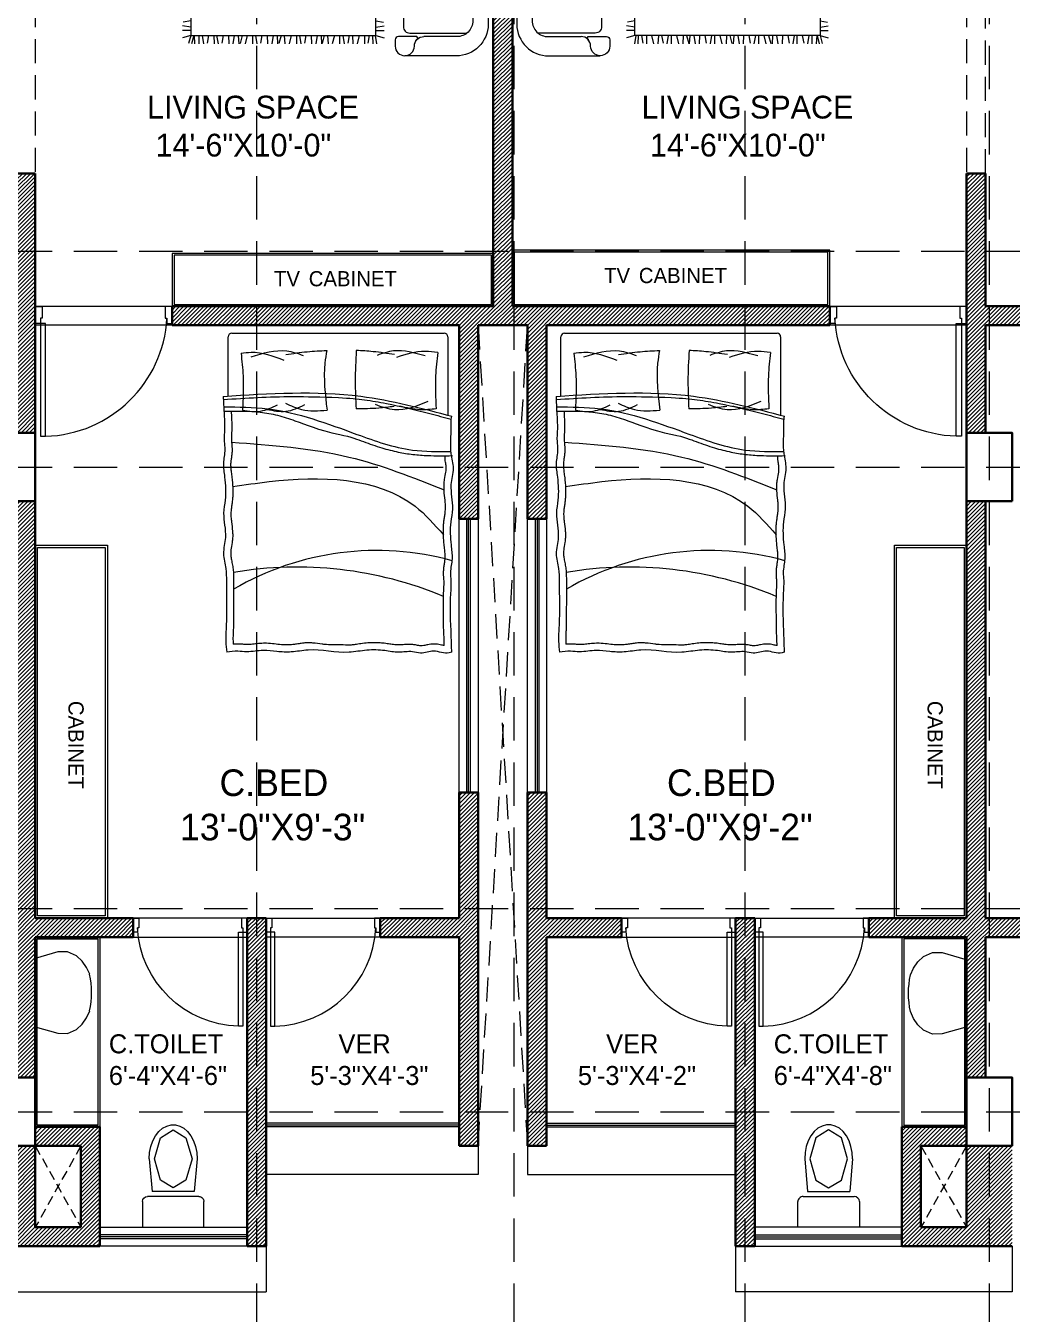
# Model space of a CAD drawing. Header units: inches. Extents: x 23587 to 403134, y -221056 to -75910.
# Drawn here: x 390392 to 390651.5, y -212068.6 to -211729.5 of the extents above; entities that cross this region are included whole.
import ezdxf

# ---------------------------------------------------------------- set-up
doc = ezdxf.new("R2010")
doc.units = ezdxf.units.IN
doc.header["$LTSCALE"] = 25.4
doc.header["$MEASUREMENT"] = 0
doc.linetypes.add('DASHED', pattern=[0.75, 0.5, -0.25])
for name, color, linetype, lineweight in [('COLOUM', 1, 'Continuous', 40), ('FIXTURE', 8, 'Continuous', 13), ('Fresh air fan', 250, 'Continuous', 0), ('FUR', 24, 'Continuous', 13), ('sill', 252, 'Continuous', 13), ('wall', 7, 'Continuous', 30)]:
    doc.layers.add(name, color=color, linetype=linetype, lineweight=lineweight)
doc.layers.add('DOOR', color=42, linetype='Continuous')
doc.styles.add('2', font='ARIALN.TTF')
pattern_1 = [(45, (384967.2853, -207360.6892), (-0.530330086, 0.530330086), [])]
pattern_2 = [(45, (384971.2853, -207344.2327), (-0.530330086, 0.530330086), [])]

# ---------------------------------------------------------------- blocks, each defined once
blk = doc.blocks.new('VNBVN')
at = {"layer": 'DOOR', "color": 8, "lineweight": 5}
for points in [[(24894.12, -74768.93), (24892.62, -74768.93), (24892.62, -74801.93), (24894.12, -74801.93)], [(24855.62, -74801.93), (24855.62, -74806.93), (24857.62, -74806.93), (24857.62, -74803.43), (24857.12, -74803.43), (24857.12, -74801.93)], [(24895.62, -74801.93), (24895.62, -74806.93), (24893.62, -74806.93), (24893.62, -74803.43), (24894.12, -74803.43), (24894.12, -74801.93)]]:
    blk.add_lwpolyline(points, close=True, dxfattribs=at)
blk.add_arc((24893.65, -74805.51), 36.59, 91.6166, 176.7465, dxfattribs=at)
blk = doc.blocks.new('COM')
at = {"layer": 'FIXTURE', "linetype": 'Continuous'}
for p, q in [((-9.65, 29.96), (8.35, 29.96)), ((-9.65, 22.46), (-9.65, 29.96)), ((8.35, 29.96), (8.35, 22.46)), ((6.85, 20.96), (-8.15, 20.96)), ((-7.65, 9.96), (-6.81, 19.46)), ((5.52, 19.46), (-6.81, 19.46)), ((6.35, 9.96), (5.52, 19.46)), ((-4.37, 16.17), (-6.15, 9.96)), ((-0.65, 18.46), (-4.37, 16.17)), ((3.08, 16.17), (-0.65, 18.46)), ((4.85, 9.96), (3.08, 16.17)), ((-7.65, 9.96), (-7.53, 8.12)), ((-7.53, 8.12), (-7.17, 6.34)), ((-6.15, 9.96), (-4.37, 3.75)), ((3.08, 3.75), (4.85, 9.96)), ((5.88, 6.34), (6.23, 8.12)), ((6.23, 8.12), (6.35, 9.96)), ((-7.17, 6.34), (-6.6, 4.69)), ((-6.6, 4.69), (-5.82, 3.22)), ((4.53, 3.22), (5.31, 4.69)), ((5.31, 4.69), (5.88, 6.34)), ((-5.82, 3.22), (-4.86, 1.98)), ((-4.86, 1.98), (-3.77, 1.01)), ((-4.37, 3.75), (-0.65, 1.46)), ((-3.77, 1.01), (-2.56, 0.34)), ((-2.56, 0.34), (-1.29, 0)), ((-1.29, 0), (0, 0)), ((-0.65, 1.46), (3.08, 3.75)), ((0, 0), (1.27, 0.34)), ((1.27, 0.34), (2.47, 1.01)), ((2.47, 1.01), (3.57, 1.98)), ((3.57, 1.98), (4.53, 3.22))]:
    blk.add_line(p, q, dxfattribs=at)
for centre, start, end in [((-8.15, 22.46), 180, 270), ((6.85, 22.46), 270, 0)]:
    blk.add_arc(centre, 1.5, start, end, dxfattribs=at)
blk = doc.blocks.new('BVBVC')
at = {"layer": 'FIXTURE'}
for p, q in [((33100.48, 896.08), (33098.14, 895.01)), ((33103.06, 896.03), (33100.48, 896.08)), ((33108.95, 894.33), (33103.06, 896.03)), ((33095.47, 891.94), (33094.65, 890.17)), ((33096.64, 893.61), (33095.47, 891.94)), ((33098.14, 895.01), (33096.64, 893.61)), ((33108.95, 876.33), (33108.95, 894.33)), ((33094.65, 880.48), (33095.47, 878.72)), ((33095.47, 878.72), (33096.64, 877.04)), ((33096.64, 877.04), (33098.14, 875.64)), ((33098.14, 875.64), (33100.48, 874.58)), ((33103.06, 874.63), (33108.95, 876.33)), ((33100.48, 874.58), (33103.06, 874.63))]:
    blk.add_line(p, q, dxfattribs=at)
blk.add_arc((33119.15, 885.33), 24.97, 168.8173, 191.1827, dxfattribs=at)
blk = doc.blocks.new('DSFSDF')
at = {"layer": 'FUR', "color": 251, "linetype": 'Continuous', "true_color": 0x636466}
for p, q in [((473350.58, -58069.91), (473334.47, -58069.91)), ((473353.57, -58074.91), (473353.57, -58072.91)), ((473344.57, -58075.91), (473334.29, -58075.91)), ((473346.84, -58075.91), (473352.57, -58075.91))]:
    blk.add_line(p, q, dxfattribs=at)
at = {"layer": 'FUR', "color": 251, "true_color": 0x636466}
for p, q in [((473346.84, -58075.91), (473346.38, -58075.31)), ((473352.02, -58075.91), (473350.36, -58075.91)), ((473349.01, -58145.82), (473331.13, -58145.81)), ((473334.5, -58152.94), (473350.57, -58152.89))]:
    blk.add_line(p, q, dxfattribs=at)
for points in [[(473353.57, -58072.91, 1), (473347.57, -58072.91, -0.235426), (473346.38, -58075.31), (473346.84, -58075.91), (473352.57, -58075.91, 0.414214), (473353.57, -58074.91)], [(473353.57, -58149.89, -1), (473347.57, -58149.89, 0.235426), (473346.38, -58147.5), (473346.83, -58146.89), (473352.57, -58146.89, -0.414214), (473353.57, -58147.89)]]:
    blk.add_lwpolyline(points, format="xyb", close=True, dxfattribs=at)
for points in [[(473349.02, -58076.91), (473331.29, -58076.91)], [(473329.29, -58099.56), (473349.02, -58099.56)], [(473349.02, -58099.81), (473329.29, -58099.81)], [(473329.29, -58122.46), (473349.02, -58122.46)], [(473329.29, -58122.87), (473349.01, -58122.87)]]:
    blk.add_lwpolyline(points, dxfattribs=at)
for points in [[(473349.02, -58099.56, 0.414214), (473351.02, -58097.56), (473351.02, -58078.91, 0.414214), (473349.02, -58076.91)], [(473329.29, -58080.91), (473329.29, -58141.94, 0.416121), (473334.32, -58146.94), (473344.57, -58146.89)], [(473349.02, -58122.46, 0.414214), (473351.02, -58120.46), (473351.02, -58101.81, 0.414214), (473349.02, -58099.81)], [(473349.01, -58122.87, -0.414214), (473351.01, -58124.87), (473351.01, -58143.82, -0.414214), (473349.01, -58145.82)]]:
    blk.add_lwpolyline(points, format="xyb", dxfattribs=at)
at = {"layer": 'FUR', "color": 251, "linetype": 'Continuous', "true_color": 0x636466}
for centre, radius, start, end in [((473334.47, -58079.91), 10, 89.9972, 179.5058), ((473350.57, -58072.91), 3, 359.9972, 179.9972), ((473344.57, -58072.91), 3, 269.9972, 359.9972), ((473352.57, -58074.91), 1, 269.9972, 359.9972), ((488569.05, -58112.22), 15244.61, 179.878255, 180.115784), ((473344.57, -58149.89), 3, 359.9972, 89.9972)]:
    blk.add_arc(centre, radius, start, end, dxfattribs=at)
at = {"layer": 'FUR', "color": 251, "true_color": 0x636466}
for centre, radius, start, end in [((473334.29, -58080.91), 5, 89.9972, 179.9972), ((473334.47, -58142.94), 10, 180.4873, 270.2072)]:
    blk.add_arc(centre, radius, start, end, dxfattribs=at)
blk = doc.blocks.new('carpet')
at = {"color": 251, "lineweight": 5, "ltscale": 0.2, "true_color": 0x636466}
for p, q in [((34806.18, -5270.21), (34805.25, -5266.81)), ((34808.33, -5270.21), (34809.19, -5266.81)), ((34811.86, -5270.21), (34811.67, -5266.72)), ((34813.49, -5270.21), (34814.06, -5266.81)), ((34815.87, -5270.21), (34815.78, -5266.72)), ((34818.07, -5270.21), (34818.64, -5267.1)), ((34820.75, -5270.21), (34820.17, -5266.81)), ((34822.51, -5270.21), (34822.51, -5266.81)), ((34824.65, -5270.21), (34825.51, -5266.81)), ((34828.19, -5270.21), (34828, -5266.72)), ((34829.81, -5270.21), (34830.38, -5266.81)), ((34832.2, -5270.21), (34832.1, -5266.72)), ((34834.4, -5270.21), (34834.97, -5267.1)), ((34837.07, -5270.21), (34836.5, -5266.81)), ((34838.23, -5270.21), (34838.23, -5266.81)), ((34840.38, -5270.21), (34841.23, -5266.81)), ((34843.91, -5270.21), (34843.72, -5266.72)), ((34845.53, -5270.21), (34846.11, -5266.81)), ((34847.92, -5270.21), (34847.83, -5266.72)), ((34850.12, -5270.21), (34850.69, -5267.1)), ((34852.79, -5270.21), (34852.22, -5266.81)), ((34853.84, -5270.21), (34853.84, -5266.81)), ((34855.98, -5270.21), (34856.84, -5266.81)), ((34859.52, -5270.21), (34859.33, -5266.72)), ((34861.14, -5270.21), (34861.71, -5266.81)), ((34863.53, -5270.21), (34863.43, -5266.72)), ((34865.73, -5270.21), (34866.3, -5267.1)), ((34868.4, -5270.21), (34867.83, -5266.81)), ((34869.67, -5270.21), (34869.67, -5266.81)), ((34871.82, -5270.21), (34872.68, -5266.81)), ((34874.61, -5270.21), (34874.42, -5266.72)), ((34876.23, -5270.21), (34876.8, -5266.81)), ((34878.62, -5270.21), (34878.52, -5266.72)), ((34880.82, -5270.21), (34881.39, -5267.1)), ((34883.49, -5270.21), (34882.92, -5266.81)), ((34884.76, -5270.21), (34884.76, -5266.81)), ((34886.91, -5270.21), (34887.77, -5266.81)), ((34889.7, -5270.21), (34889.51, -5266.72)), ((34891.32, -5270.21), (34891.89, -5266.81)), ((34893.71, -5270.21), (34893.61, -5266.72)), ((34895.91, -5270.21), (34896.48, -5267.1)), ((34898.58, -5270.21), (34898.01, -5266.81)), ((34899.85, -5270.21), (34899.85, -5266.81)), ((34901.96, -5270.21), (34902.86, -5266.85)), ((34902, -5270.21), (34902.86, -5266.81)), ((34806.18, -5271.56), (34802.69, -5271.75)), ((34806.18, -5270.21), (34802.82, -5269.3)), ((34901.96, -5270.21), (34905.31, -5269.3)), ((34901.96, -5271.4), (34905.35, -5270.54)), ((34901.96, -5271.56), (34905.44, -5271.75)), ((34806.18, -5273.45), (34802.79, -5274.03)), ((34806.18, -5276.13), (34802.79, -5276.13)), ((34806.18, -5277.4), (34802.79, -5277.98)), ((34901.96, -5273.54), (34905.35, -5273.54)), ((34901.96, -5274.81), (34905.35, -5275.39)), ((34901.96, -5277.49), (34905.06, -5276.92)), ((34806.18, -5282.13), (34802.79, -5282.13)), ((34806.18, -5280.08), (34803.07, -5279.5)), ((34901.96, -5279.69), (34905.44, -5279.78)), ((34901.96, -5280.81), (34905.35, -5281.39)), ((34901.96, -5283.49), (34905.06, -5282.92)), ((34806.18, -5288.27), (34802.69, -5288.37)), ((34806.18, -5283.4), (34802.79, -5283.98)), ((34806.18, -5286.08), (34803.07, -5285.5)), ((34901.96, -5285.69), (34905.44, -5285.78)), ((34901.96, -5288.07), (34905.35, -5287.5)), ((34806.18, -5290.66), (34802.79, -5290.09)), ((34806.18, -5293.34), (34802.79, -5292.48)), ((34901.96, -5289.7), (34905.44, -5289.89)), ((34901.96, -5291.35), (34905.31, -5290.44)), ((34901.96, -5293.34), (34905.35, -5292.48)), ((34806.18, -5295.49), (34802.79, -5295.49)), ((34806.18, -5296.76), (34802.79, -5297.34)), ((34806.18, -5299.44), (34803.07, -5298.86)), ((34901.96, -5295.49), (34905.35, -5295.49)), ((34901.96, -5296.76), (34905.35, -5297.34)), ((34901.96, -5299.44), (34905.06, -5298.86)), ((34806.18, -5301.63), (34802.69, -5301.73)), ((34806.18, -5304.02), (34802.79, -5303.45)), ((34901.96, -5301.63), (34905.44, -5301.73)), ((34901.96, -5304.02), (34905.35, -5303.45)), ((34806.18, -5305.65), (34802.69, -5305.84)), ((34806.18, -5308.64), (34802.69, -5308.83)), ((34806.18, -5307.29), (34802.82, -5306.39)), ((34901.96, -5305.65), (34905.44, -5305.84)), ((34901.96, -5307.29), (34905.31, -5306.39)), ((34901.96, -5308.64), (34905.44, -5308.83)), ((34806.18, -5311.43), (34802.79, -5310.57)), ((34806.18, -5313.58), (34802.79, -5313.58)), ((34901.96, -5311.43), (34905.35, -5310.57)), ((34901.96, -5313.58), (34905.35, -5313.58)), ((34806.18, -5319.72), (34802.69, -5319.82)), ((34806.18, -5314.85), (34802.79, -5315.42)), ((34806.18, -5317.52), (34803.07, -5316.95)), ((34901.96, -5314.85), (34905.35, -5315.42)), ((34901.96, -5317.52), (34905.06, -5316.95)), ((34901.96, -5319.72), (34905.44, -5319.82)), ((34806.18, -5323.73), (34802.69, -5323.92)), ((34806.18, -5322.11), (34802.79, -5321.53)), ((34806.18, -5325.08), (34802.82, -5324.17)), ((34901.96, -5322.11), (34905.35, -5321.53)), ((34901.96, -5323.73), (34905.44, -5323.92)), ((34901.96, -5325.08), (34905.31, -5324.17)), ((34806.18, -5326.43), (34802.69, -5326.62)), ((34806.18, -5329.22), (34802.79, -5328.36)), ((34901.96, -5326.43), (34905.44, -5326.62)), ((34901.96, -5329.22), (34905.35, -5328.36)), ((34806.18, -5334.17), (34802.69, -5334.27)), ((34806.18, -5331.36), (34802.79, -5331.36)), ((34806.18, -5332.64), (34802.79, -5333.21)), ((34806.18, -5336.56), (34802.79, -5335.99)), ((34901.96, -5331.36), (34905.35, -5331.36)), ((34901.96, -5332.64), (34905.35, -5333.21)), ((34901.96, -5335.31), (34905.06, -5334.74)), ((34806.18, -5338.18), (34802.69, -5338.37)), ((34806.18, -5340.88), (34802.69, -5341.07)), ((34806.18, -5339.53), (34802.82, -5338.63)), ((34901.96, -5336.66), (34905.44, -5336.85)), ((34901.96, -5339.45), (34905.35, -5338.59)), ((34806.18, -5344.98), (34802.79, -5344.98)), ((34806.18, -5346.25), (34802.79, -5346.83)), ((34806.18, -5343.27), (34803.07, -5342.69)), ((34806.18, -5346.31), (34805.25, -5349.71)), ((34808.33, -5346.31), (34809.19, -5349.71)), ((34811.86, -5346.31), (34811.67, -5349.8)), ((34813.49, -5346.31), (34814.06, -5349.71)), ((34815.87, -5346.31), (34815.78, -5349.8)), ((34818.07, -5346.31), (34818.64, -5349.42)), ((34820.75, -5346.31), (34820.17, -5349.71)), ((34822.51, -5346.31), (34822.51, -5349.71)), ((34824.65, -5346.31), (34825.51, -5349.71)), ((34828.19, -5346.31), (34828, -5349.8)), ((34829.81, -5346.31), (34830.38, -5349.71)), ((34832.2, -5346.31), (34832.1, -5349.8)), ((34834.4, -5346.31), (34834.97, -5349.42)), ((34837.07, -5346.31), (34836.5, -5349.71)), ((34838.23, -5346.31), (34838.23, -5349.71)), ((34840.38, -5346.31), (34841.23, -5349.71)), ((34843.91, -5346.31), (34843.72, -5349.8)), ((34845.53, -5346.31), (34846.11, -5349.71)), ((34847.92, -5346.31), (34847.83, -5349.8)), ((34850.12, -5346.31), (34850.69, -5349.42)), ((34852.79, -5346.31), (34852.22, -5349.71)), ((34853.84, -5346.31), (34853.84, -5349.71)), ((34855.98, -5346.31), (34856.84, -5349.71)), ((34859.52, -5346.31), (34859.33, -5349.8)), ((34861.14, -5346.31), (34861.71, -5349.71)), ((34863.53, -5346.31), (34863.43, -5349.8)), ((34865.73, -5346.31), (34866.3, -5349.42)), ((34868.4, -5346.31), (34867.83, -5349.71)), ((34869.67, -5346.31), (34869.67, -5349.71)), ((34871.82, -5346.31), (34872.68, -5349.71)), ((34874.61, -5346.31), (34874.42, -5349.8)), ((34876.23, -5346.29), (34876.8, -5349.68)), ((34878.62, -5346.29), (34878.52, -5349.78)), ((34880.82, -5346.29), (34881.39, -5349.4)), ((34883.49, -5346.29), (34882.92, -5349.68)), ((34884.76, -5346.29), (34884.76, -5349.68)), ((34886.91, -5346.29), (34887.77, -5349.68)), ((34889.7, -5346.29), (34889.51, -5349.78)), ((34891.32, -5346.3), (34891.89, -5349.69)), ((34893.71, -5346.3), (34893.61, -5349.79)), ((34895.91, -5346.3), (34896.48, -5349.4)), ((34898.58, -5346.3), (34898.01, -5349.69)), ((34899.85, -5346.3), (34899.85, -5349.69)), ((34901.96, -5341.59), (34905.35, -5341.59)), ((34901.96, -5343.54), (34905.06, -5342.97)), ((34901.96, -5344.89), (34905.44, -5345.08)), ((34901.96, -5345.95), (34905.35, -5346.52)), ((34902, -5346.3), (34902.86, -5349.69))]:
    blk.add_line(p, q, dxfattribs=at)
blk.add_lwpolyline([(34806.18, -5270.21), (34901.96, -5270.21), (34901.96, -5346.31), (34806.18, -5346.36)], close=True, dxfattribs=at)
blk = doc.blocks.new('FGHFDHF')
at = {"layer": 'FUR', "color": 253, "lineweight": 5}
for p, q in [((955.15, -4492.06), (955.15, -4476.39)), ((956.1, -4475.44), (989.1, -4475.44)), ((987.2, -4475.44), (1011.99, -4475.44)), ((1012.94, -4476.39), (1012.94, -4497.01))]:
    blk.add_line(p, q, dxfattribs=at)
for centre, radius, start, end in [((956.1, -4476.39), 0.95, 90, 180), ((1011.99, -4476.39), 0.95, 0, 90), ((994.26, -4607.39), 74.77, 74.6283, 120.2537), ((973.25, -4636.83), 99.85, 67.2872, 99.6496)]:
    blk.add_arc(centre, radius, start, end, dxfattribs=at)
for points in [[(961.2, -4481.62), (970.54, -4480.09), (974.91, -4481.26)], [(1006.96, -4481.41), (998.68, -4480.09), (994.31, -4481.26)], [(958.53, -4480.71), (961.17, -4480.43), (969.81, -4482.53)], [(958.53, -4480.71), (959.07, -4486.67), (958.95, -4495.71)], [(970.3, -4481.05), (975.97, -4480.29), (981.07, -4479.96)], [(981.07, -4479.96), (980.59, -4483.29), (981.15, -4495.69)], [(988.86, -4479.96), (988.56, -4488.07), (988.78, -4495.33)], [(998.92, -4481.05), (993.25, -4480.29), (988.86, -4479.96)], [(1010.26, -4480.5), (1006.99, -4480.22), (999.41, -4481.79)], [(1010.26, -4480.5), (1009.72, -4486.67), (1009.84, -4495.35)], [(953.85, -4492.06), (990.03, -4492.03), (1013.99, -4497.29)], [(953.85, -4492.06), (954.05, -4496.42), (954.2, -4500.53), (954.12, -4503.97), (954.27, -4506.04), (953.9, -4509.69), (954.2, -4513.28), (954.35, -4519.34), (953.96, -4522.76), (954.42, -4529.17), (953.91, -4533.48), (954.51, -4537.37), (954.68, -4540.71), (954.64, -4552.34), (954.53, -4556.51), (954.79, -4559.39)], [(1007.7, -4493.36), (998.9, -4495.61), (993.92, -4494.23)], [(953.97, -4494.8), (965.52, -4495.31), (989.03, -4502.05), (1003.61, -4506.17), (1013.8, -4506.55)], [(958.95, -4495.71), (963.65, -4495.92), (968.1, -4494.25)], [(965.42, -4495.48), (970.32, -4495.97), (975.3, -4494.23)], [(970.21, -4493.84), (974.47, -4495.51), (981.15, -4495.69)], [(998.82, -4494.7), (994.74, -4495.15), (988.78, -4495.33)], [(1009.84, -4495.35), (1005.57, -4495.56), (1000.34, -4494.66)], [(1013.96, -4559.4), (1013.82, -4555.04), (1013.72, -4543.93), (1013.83, -4540.48), (1013.71, -4538.41), (1014.12, -4534.77), (1013.87, -4531.17), (1013.79, -4525.11), (1014.22, -4521.7), (1013.85, -4515.29), (1014.4, -4510.98), (1013.85, -4507.09), (1013.72, -4503.75), (1013.82, -4499.11), (1013.84, -4498.08), (1013.99, -4497.29)], [(956.04, -4504.12), (986.93, -4508.02), (1011.93, -4516.66)], [(956.33, -4515.81), (965.94, -4514.49), (1004.34, -4520.97), (1011.76, -4528.47)], [(1013.96, -4559.4), (1013.3, -4559.58), (1009.2, -4559.13), (1005.75, -4559.63), (1003.6, -4559.28), (1000.03, -4559.39), (996.36, -4558.98), (991.63, -4558.86), (986.96, -4559.41), (976.16, -4558.83), (971.74, -4559.33), (967.98, -4559.2), (964.41, -4558.94), (960.05, -4559.27), (957.67, -4559.14), (954.79, -4559.39)]]:
    blk.add_spline(points, degree=3, dxfattribs=at)
for points, knots in [([(953.87, -4492.86), (956.91, -4492.68), (959.92, -4492.49), (968.91, -4492.07), (974.87, -4491.96), (987.19, -4492.51), (989.11, -4492.71), (992.94, -4493.22), (994.85, -4493.54), (1000.58, -4494.65), (1004.38, -4495.58), (1010.05, -4497.06), (1011.91, -4497.56), (1013.78, -4498.07)], [0, 0, 0, 0, 9.44479, 9.44479, 28.334371, 28.334371, 34.525324, 34.525324, 40.716276, 40.716276, 53.09818, 53.09818, 59.167455, 59.167455, 59.167455, 59.167455]), ([(954.02, -4495.95), (954.66, -4495.94), (955.22, -4495.93), (956.92, -4495.91), (958.04, -4495.91), (960.65, -4495.96), (962.12, -4496.04), (964.34, -4496.28), (965.11, -4496.39), (966.63, -4496.67), (967.39, -4496.84), (969.67, -4497.43), (971.19, -4497.91), (975.62, -4499.52), (978.55, -4500.82), (987.59, -4502.73), (989.16, -4503.37), (992.33, -4504.56), (993.94, -4505.11), (996.99, -4506.02), (998.44, -4506.39), (1001.18, -4506.96), (1002.47, -4507.18), (1005.06, -4507.48), (1006.36, -4507.57), (1009.75, -4507.71), (1011.84, -4507.7), (1014.17, -4507.64)], [0, 0, 0, 0, 1.782034, 1.782034, 5.346101, 5.346101, 10.196119, 10.196119, 12.82454, 12.82454, 15.45296, 15.45296, 20.709801, 20.709801, 30.775139, 30.775139, 35.955445, 35.955445, 41.13575, 41.13575, 45.691005, 45.691005, 49.650261, 49.650261, 53.609516, 53.609516, 60.078988, 60.078988, 60.078988, 60.078988]), ([(955.96, -4495.92), (955.98, -4496.87), (955.99, -4497.06), (956.03, -4497.74), (956.06, -4498.24), (956.09, -4499.23), (956.1, -4499.71), (956.1, -4500.5), (956.09, -4500.81), (956.07, -4501.4), (956.05, -4501.69), (956.01, -4502.52), (955.99, -4503.04), (956.01, -4503.73), (956.02, -4503.93), (956.06, -4504.37), (956.08, -4504.6), (956.13, -4505.14), (956.16, -4505.44), (956.17, -4505.96), (956.17, -4506.16), (956.16, -4506.55), (956.15, -4506.74), (956.1, -4507.3), (956.06, -4507.64), (955.97, -4508.33), (955.92, -4508.65), (955.85, -4509.17), (955.83, -4509.37), (955.8, -4509.71), (955.79, -4509.86), (955.79, -4510.33), (955.81, -4510.68), (955.87, -4511.46), (955.93, -4511.9), (956.05, -4512.84), (956.12, -4513.34), (956.23, -4514.35), (956.27, -4514.86), (956.37, -4516.4), (956.39, -4517.43), (956.31, -4518.85), (956.28, -4519.22), (956.19, -4519.96), (956.15, -4520.31), (956.04, -4521.04), (955.99, -4521.41), (955.91, -4522.04), (955.89, -4522.3), (955.86, -4522.75), (955.86, -4522.94), (955.86, -4523.35), (955.87, -4523.55), (955.91, -4524.19), (955.96, -4524.64), (956.12, -4525.86), (956.23, -4526.66), (956.32, -4527.88), (956.33, -4528.26), (956.33, -4528.85), (956.33, -4529.06), (956.29, -4529.7), (956.24, -4530.11), (956.08, -4531.22), (955.95, -4531.87), (955.84, -4532.7), (955.82, -4532.94), (955.81, -4533.34), (955.81, -4533.5), (955.83, -4533.84), (955.84, -4534.02), (955.92, -4534.58), (955.99, -4534.99), (956.17, -4535.87), (956.27, -4536.35), (956.39, -4537.08), (956.42, -4537.31), (956.47, -4537.76), (956.49, -4537.99), (956.54, -4538.65), (956.55, -4539.08), (956.57, -4539.89), (956.58, -4540.27), (956.58, -4541.38), (956.59, -4542.12), (956.59, -4543.62), (956.58, -4544.38), (956.54, -4552.56), (956.52, -4552.97), (956.48, -4553.77), (956.46, -4554.16), (956.42, -4554.97), (956.41, -4555.38), (956.41, -4556.17), (956.43, -4556.56), (956.46, -4557.06), (956.47, -4557.17), (956.47, -4557.28)], [4.978875, 4.978875, 4.978875, 4.978875, 5.579958, 5.579958, 7.128971, 7.128971, 8.556084, 8.556084, 9.447278, 9.447278, 10.338472, 10.338472, 12.12086, 12.12086, 12.894639, 12.894639, 13.668418, 13.668418, 14.503571, 14.503571, 15.001558, 15.001558, 15.499545, 15.499545, 16.495519, 16.495519, 17.564655, 17.564655, 18.292536, 18.292536, 18.900849, 18.900849, 20.192298, 20.192298, 21.675724, 21.675724, 23.192838, 23.192838, 24.709952, 24.709952, 27.744179, 27.744179, 28.804202, 28.804202, 29.864225, 29.864225, 31.092823, 31.092823, 32.047926, 32.047926, 32.815273, 32.815273, 33.58262, 33.58262, 35.117314, 35.117314, 37.547779, 37.547779, 38.580626, 38.580626, 39.140234, 39.140234, 40.25945, 40.25945, 42.367848, 42.367848, 43.307358, 43.307358, 44.028218, 44.028218, 44.749078, 44.749078, 46.190798, 46.190798, 47.632517, 47.632517, 48.262773, 48.262773, 48.893028, 48.893028, 50.153538, 50.153538, 51.319075, 51.319075, 53.650149, 53.650149, 55.981222, 55.981222, 57.240447, 57.240447, 58.499671, 58.499671, 59.872408, 59.872408, 61.240897, 61.240897, 61.619663, 61.619663, 61.619663, 61.619663]), ([(1012.01, -4557.66), (1012.01, -4557.64), (1012.01, -4557.62), (1011.99, -4556.94), (1011.97, -4556.29), (1011.92, -4555.16), (1011.9, -4554.68), (1011.85, -4553.69), (1011.83, -4553.19), (1011.81, -4552.2), (1011.8, -4544.72), (1011.82, -4543.93), (1011.83, -4543.62), (1011.86, -4543.03), (1011.88, -4542.75), (1011.93, -4541.91), (1011.95, -4541.39), (1011.94, -4540.7), (1011.94, -4540.51), (1011.9, -4540.07), (1011.88, -4539.83), (1011.84, -4539.29), (1011.82, -4538.99), (1011.81, -4538.47), (1011.81, -4538.27), (1011.83, -4537.88), (1011.84, -4537.69), (1011.89, -4537.14), (1011.94, -4536.79), (1012.04, -4536.11), (1012.1, -4535.78), (1012.17, -4535.27), (1012.19, -4535.07), (1012.22, -4534.73), (1012.23, -4534.58), (1012.25, -4534.1), (1012.23, -4533.76), (1012.17, -4532.98), (1012.12, -4532.54), (1012.01, -4531.6), (1011.95, -4531.09), (1011.85, -4530.08), (1011.82, -4529.57), (1011.74, -4528.03), (1011.73, -4527), (1011.83, -4525.58), (1011.87, -4525.21), (1011.96, -4524.48), (1012.01, -4524.13), (1012.12, -4523.4), (1012.18, -4523.02), (1012.26, -4522.4), (1012.29, -4522.14), (1012.32, -4521.68), (1012.33, -4521.49), (1012.33, -4521.09), (1012.32, -4520.88), (1012.29, -4520.25), (1012.24, -4519.8), (1012.1, -4518.58), (1012, -4517.77), (1011.93, -4516.55), (1011.92, -4516.18), (1011.93, -4515.58), (1011.93, -4515.37), (1011.98, -4514.73), (1012.03, -4514.32), (1012.21, -4513.22), (1012.34, -4512.56), (1012.46, -4511.73), (1012.48, -4511.49), (1012.5, -4511.1), (1012.51, -4510.94), (1012.49, -4510.6), (1012.48, -4510.42), (1012.41, -4509.86), (1012.34, -4509.45), (1012.23, -4508.86), (1012.23, -4508.66), (1012.2, -4507.68)], [1.890882, 1.890882, 1.890882, 1.890882, 1.960247, 1.960247, 4.030945, 4.030945, 5.579958, 5.579958, 7.128971, 7.128971, 8.556084, 8.556084, 9.447278, 9.447278, 10.338472, 10.338472, 12.12086, 12.12086, 12.894639, 12.894639, 13.668418, 13.668418, 14.503571, 14.503571, 15.001558, 15.001558, 15.499545, 15.499545, 16.495519, 16.495519, 17.564655, 17.564655, 18.292536, 18.292536, 18.900849, 18.900849, 20.192298, 20.192298, 21.675724, 21.675724, 23.192838, 23.192838, 24.709952, 24.709952, 27.744179, 27.744179, 28.804202, 28.804202, 29.864225, 29.864225, 31.092823, 31.092823, 32.047926, 32.047926, 32.815273, 32.815273, 33.58262, 33.58262, 35.117314, 35.117314, 37.547779, 37.547779, 38.580626, 38.580626, 39.140234, 39.140234, 40.25945, 40.25945, 42.367848, 42.367848, 43.307358, 43.307358, 44.028218, 44.028218, 44.749078, 44.749078, 46.190798, 46.190798, 46.680276, 46.680276, 46.680276, 46.680276]), ([(1012.01, -4557.66), (1011.95, -4557.65), (1011.88, -4557.63), (1011.46, -4557.55), (1011.06, -4557.45), (1010.37, -4557.33), (1010.13, -4557.29), (1009.7, -4557.25), (1009.53, -4557.23), (1009.2, -4557.23), (1009.04, -4557.23), (1008.74, -4557.25), (1008.59, -4557.26), (1008.18, -4557.31), (1007.92, -4557.36), (1007.27, -4557.49), (1006.92, -4557.57), (1006.32, -4557.69), (1006.07, -4557.73), (1005.84, -4557.73), (1005.79, -4557.73), (1005.67, -4557.72), (1005.6, -4557.72), (1005.38, -4557.68), (1005.2, -4557.65), (1004.81, -4557.57), (1004.62, -4557.53), (1004.27, -4557.46), (1004.12, -4557.43), (1003.82, -4557.39), (1003.67, -4557.37), (1003.39, -4557.35), (1003.25, -4557.34), (1002.84, -4557.33), (1002.58, -4557.33), (1001.77, -4557.37), (1001.27, -4557.42), (1000.58, -4557.47), (1000.37, -4557.48), (1000.04, -4557.49), (999.92, -4557.49), (999.67, -4557.49), (999.55, -4557.48), (999.16, -4557.45), (998.89, -4557.43), (998.2, -4557.34), (997.76, -4557.27), (996.84, -4557.13), (996.34, -4557.06), (995.35, -4556.95), (994.86, -4556.92), (993.68, -4556.87), (993, -4556.87), (992.02, -4556.92), (991.72, -4556.94), (990.81, -4557.04), (990.22, -4557.13), (989.17, -4557.29), (988.7, -4557.36), (987.89, -4557.46), (987.55, -4557.49), (987, -4557.52), (986.79, -4557.52), (986.34, -4557.5), (986.11, -4557.49), (980.9, -4557.42), (980.4, -4557.35), (979.1, -4557.16), (978.28, -4557.03), (977.06, -4556.94), (976.71, -4556.92), (976.12, -4556.92), (975.89, -4556.93), (975.45, -4556.95), (975.23, -4556.97), (974.59, -4557.04), (974.18, -4557.09), (973.36, -4557.21), (972.95, -4557.27), (972.29, -4557.36), (972.04, -4557.39), (971.57, -4557.44), (971.37, -4557.45), (970.93, -4557.46), (970.72, -4557.47), (970.05, -4557.46), (969.6, -4557.44), (968.54, -4557.36), (967.93, -4557.29), (966.63, -4557.15), (965.95, -4557.08), (964.98, -4557.04), (964.73, -4557.04), (964.16, -4557.04), (963.86, -4557.06), (963.29, -4557.1), (963.01, -4557.13), (962.2, -4557.21), (961.7, -4557.28), (960.99, -4557.34), (960.76, -4557.35), (960.39, -4557.37), (960.25, -4557.37), (959.94, -4557.37), (959.76, -4557.36), (959.38, -4557.34), (959.18, -4557.32), (958.71, -4557.29), (958.44, -4557.27), (957.88, -4557.24), (957.6, -4557.24), (957.05, -4557.25), (956.78, -4557.26), (956.5, -4557.28), (956.49, -4557.28), (956.47, -4557.28)], [2.468295, 2.468295, 2.468295, 2.468295, 2.72176, 2.72176, 3.951616, 3.951616, 4.554057, 4.554057, 4.947685, 4.947685, 5.279448, 5.279448, 5.611211, 5.611211, 6.274736, 6.274736, 7.407159, 7.407159, 8.539581, 8.539581, 8.895906, 8.895906, 9.25223, 9.25223, 9.96488, 9.96488, 10.540138, 10.540138, 10.926568, 10.926568, 11.265437, 11.265437, 11.604305, 11.604305, 12.282043, 12.282043, 13.80513, 13.80513, 14.589285, 14.589285, 15.07888, 15.07888, 15.568475, 15.568475, 16.547664, 16.547664, 17.979548, 17.979548, 19.423334, 19.423334, 20.86712, 20.86712, 22.816137, 22.816137, 23.668334, 23.668334, 25.42301, 25.42301, 26.987851, 26.987851, 28.246059, 28.246059, 29.092679, 29.092679, 29.9393, 29.9393, 31.632541, 31.632541, 34.096495, 34.096495, 35.066902, 35.066902, 35.672463, 35.672463, 36.278023, 36.278023, 37.489145, 37.489145, 38.810083, 38.810083, 39.709316, 39.709316, 40.493116, 40.493116, 41.276917, 41.276917, 42.844517, 42.844517, 44.859637, 44.859637, 46.874757, 46.874757, 47.587839, 47.587839, 48.406198, 48.406198, 49.224558, 49.224558, 50.861277, 50.861277, 51.682262, 51.682262, 52.22872, 52.22872, 52.899541, 52.899541, 53.570363, 53.570363, 54.377246, 54.377246, 55.115182, 55.115182, 55.853119, 55.853119, 55.895222, 55.895222, 55.895222, 55.895222])]:
    blk.add_open_spline(points, degree=3, knots=knots, dxfattribs=at)
blk = doc.blocks.new('SHDFGH')
at = {"layer": 'Fresh air fan', "color": 254, "linetype": 'DASHED', "lineweight": 9, "ltscale": 0.9}
for p, q in [((5481.43, -4745.58), (5481.43, -4028.63)), ((5549.18, -4745.58), (5549.18, -4028.63)), ((5609.93, -4745.58), (5609.93, -4028.63)), ((5674.18, -4745.58), (5674.18, -4028.63)), ((5107.56, -4428.17), (5987.06, -4428.17)), ((5107.56, -4484.98), (5987.06, -4484.98)), ((5107.56, -4601.17), (5987.06, -4601.17)), ((5107.56, -4654.67), (5987.06, -4654.67))]:
    blk.add_line(p, q, dxfattribs=at)

msp = doc.modelspace()

# ---------------------------------------------------------------- hatches: boundary and pattern name
at = {"layer": 'Fresh air fan', "lineweight": 5, "ltscale": 0.09}
h = msp.add_hatch(dxfattribs=at)
h.set_pattern_fill('ANSI31', color=254, scale=6)
h.set_pattern_definition(pattern_2)
h.paths.add_polyline_path([(390519.96, -211629.36), (390597.46, -211629.36), (390597.46, -211624.36), (390583.01, -211624.36), (390436.46, -211624.36), (390436.46, -211629.36), (390514.96, -211629.36), (390514.96, -211803.36), (390430.46, -211803.36), (390430.46, -211808.36), (390505.96, -211808.36), (390505.96, -211859.32), (390510.96, -211859.32), (390510.96, -211808.36), (390523.96, -211808.36), (390523.96, -211859.32), (390528.96, -211859.32), (390528.96, -211808.36), (390603.46, -211808.36), (390603.46, -211803.36), (390519.96, -211803.36)])
h = msp.add_hatch(dxfattribs=at)
h.set_pattern_fill('ANSI31', color=254, scale=6)
h.set_pattern_definition(pattern_2)
h.paths.add_polyline_path([(390394.46, -211768.36), (390389.46, -211768.36), (390389.46, -211803.36), (390312.6, -211803.36), (390310.96, -211803.36), (390310.96, -211808.36), (390389.46, -211808.36), (390389.46, -211836.67), (390394.46, -211836.67), (390394.46, -211832.36)])
h = msp.add_hatch(dxfattribs=at)
h.set_pattern_fill('ANSI31', color=254, scale=6)
h.set_pattern_definition(pattern_2)
h.paths.add_polyline_path([(390644.46, -211768.36), (390639.46, -211768.36), (390639.46, -211832.36), (390639.46, -211836.67), (390644.46, -211836.67)])
h = msp.add_hatch(dxfattribs=at)
h.set_pattern_fill('ANSI31', color=254, scale=6)
h.set_pattern_definition(pattern_2)
h.paths.add_polyline_path([(390644.46, -211803.36), (390729.96, -211803.36), (390729.96, -211808.36), (390644.46, -211808.36)])
h = msp.add_hatch(dxfattribs=at)
h.set_pattern_fill('ANSI31', color=254, scale=6)
h.set_pattern_definition(pattern_1)
h.paths.add_polyline_path([(390389.46, -211969.36), (390389.46, -212006.36), (390394.46, -212006.36), (390394.46, -211969.36), (390411.46, -211969.36), (390420.21, -211969.36), (390420.21, -211964.36), (390413.46, -211964.36), (390413.46, -211964.36), (390394.46, -211964.36), (390394.46, -211964.36), (390394.46, -211854.67), (390389.46, -211854.67), (390389.46, -211964.36), (390369.96, -211964.36), (390369.96, -211969.36)])
h = msp.add_hatch(dxfattribs=at)
h.set_pattern_fill('ANSI31', color=254, scale=6)
h.set_pattern_definition(pattern_1)
h.paths.add_polyline_path([(390644.46, -211866.23), (390644.46, -211854.67), (390639.46, -211854.67), (390639.46, -211964.36), (390620.46, -211964.36), (390613.71, -211964.36), (390613.71, -211969.36), (390639.46, -211969.36), (390639.46, -212006.36), (390644.46, -212006.36), (390644.46, -211969.36), (390671.35, -211969.36), (390671.35, -211964.36), (390644.46, -211964.36)])
h = msp.add_hatch(dxfattribs=at)
h.set_pattern_fill('ANSI31', color=254, scale=6)
h.set_pattern_definition(pattern_1)
h.paths.add_polyline_path([(390505.96, -211964.36), (390485.21, -211964.36), (390485.21, -211969.36), (390505.96, -211969.36), (390505.96, -212024.36), (390510.96, -212024.36), (390510.96, -211931.32), (390505.96, -211931.32)])
h = msp.add_hatch(dxfattribs=at)
h.set_pattern_fill('ANSI31', color=254, scale=6)
h.set_pattern_definition(pattern_1)
h.paths.add_polyline_path([(390523.96, -211969.36), (390523.96, -212024.36), (390528.96, -212024.36), (390528.96, -211969.36), (390548.71, -211969.36), (390548.71, -211964.36), (390528.96, -211964.36), (390528.96, -211931.32), (390523.96, -211931.32)])
h = msp.add_hatch(dxfattribs=at)
h.set_pattern_fill('ANSI31', color=254, scale=6)
h.set_pattern_definition(pattern_1)
h.paths.add_polyline_path([(390450.21, -212050.76), (390455.21, -212050.76), (390455.21, -211964.36), (390450.21, -211964.36)])
h = msp.add_hatch(dxfattribs=at)
h.set_pattern_fill('ANSI31', color=254, scale=6)
h.set_pattern_definition(pattern_1)
h.paths.add_polyline_path([(390583.71, -211964.36), (390578.71, -211964.36), (390578.71, -211968.11), (390578.71, -212050.76), (390583.71, -212050.76), (390583.71, -212045.76)])
h = msp.add_hatch(dxfattribs=at)
h.set_pattern_fill('ANSI31', color=254, scale=6)
h.set_pattern_definition([(45, (384971.2853, -207360.6892), (-0.530330086, 0.530330086), [])])
h.paths.add_polyline_path([(390411.46, -212019.36), (390394.46, -212019.36), (390394.46, -212024.36), (390406.46, -212024.36), (390406.46, -212045.76), (390394.46, -212045.76), (390394.46, -212024.36), (390388.46, -212024.36), (390388.46, -212050.76), (390411.46, -212050.76)])
h = msp.add_hatch(dxfattribs=at)
h.set_pattern_fill('ANSI31', color=254, scale=6)
h.set_pattern_definition(pattern_1)
h.paths.add_polyline_path([(390622.46, -212019.36), (390622.46, -212050.76), (390651.46, -212050.76), (390651.46, -212024.36), (390639.46, -212024.36), (390639.46, -212045.76), (390627.46, -212045.76), (390627.46, -212024.36), (390639.46, -212024.36), (390639.46, -212019.36)])

# ---------------------------------------------------------------- linework, layer by layer
at = {"layer": 'COLOUM', "lineweight": 30}
for points in [[(390394.46, -211854.67), (390382.46, -211854.67), (390382.46, -211836.67), (390394.46, -211836.67)], [(390651.46, -211854.67), (390639.46, -211854.67), (390639.46, -211836.67), (390651.46, -211836.67)], [(390394.46, -212024.36), (390382.46, -212024.36), (390382.46, -212006.36), (390394.46, -212006.36)], [(390651.46, -212024.36), (390639.46, -212024.36), (390639.46, -212006.36), (390651.46, -212006.36)]]:
    msp.add_lwpolyline(points, close=True, dxfattribs=at)
at = {"layer": 'Fresh air fan', "color": 5, "lineweight": 9, "ltscale": 0.09}
for p, q in [((390507.96, -211931.32), (390507.96, -211859.32)), ((390508.46, -211931.32), (390508.46, -211859.32)), ((390508.96, -211931.32), (390508.96, -211859.32)), ((390525.96, -211859.32), (390525.96, -211931.32)), ((390526.46, -211859.32), (390526.46, -211931.32)), ((390526.96, -211859.32), (390526.96, -211931.32)), ((390450.21, -212047.76), (390411.46, -212047.76)), ((390450.21, -212048.26), (390411.46, -212048.26)), ((390450.21, -212048.76), (390411.46, -212048.76)), ((390583.71, -212047.76), (390622.46, -212047.76)), ((390583.71, -212048.26), (390622.46, -212048.26)), ((390583.71, -212048.76), (390622.46, -212048.76))]:
    msp.add_line(p, q, dxfattribs=at)
at = {"layer": 'Fresh air fan', "color": 52, "lineweight": 5, "ltscale": 0.09}
for p, q in [((390505.96, -212018.36), (390455.21, -212018.36)), ((390505.96, -212018.86), (390455.21, -212018.86)), ((390505.96, -212019.36), (390455.21, -212019.36)), ((390528.96, -212018.36), (390578.71, -212018.36)), ((390528.96, -212018.86), (390578.71, -212018.86)), ((390528.96, -212019.36), (390578.71, -212019.36))]:
    msp.add_line(p, q, dxfattribs=at)
at = {"layer": 'Fresh air fan', "color": 250, "lineweight": 13, "ltscale": 0.09}
for p, q in [((390510.96, -212024.36), (390510.96, -212031.88)), ((390523.96, -212024.36), (390523.96, -212031.88)), ((390510.96, -212031.88), (390455.21, -212031.88)), ((390523.96, -212031.88), (390578.71, -212031.88))]:
    msp.add_line(p, q, dxfattribs=at)
at = {"layer": 'Fresh air fan', "color": 6, "lineweight": 13, "ltscale": 0.09}
for p, q in [((390455.21, -212050.76), (390455.21, -212062.76)), ((390578.71, -212050.76), (390578.71, -212062.76)), ((390651.46, -212050.76), (390651.46, -212062.76)), ((390382.46, -212062.76), (390455.21, -212062.76)), ((390651.46, -212062.76), (390578.71, -212062.76))]:
    msp.add_line(p, q, dxfattribs=at)
at = {"layer": 'Fresh air fan', "color": 250, "linetype": 'DASHED', "lineweight": 9, "ltscale": 0.5}
for points in [[(390389.46, -211666.36), (390394.46, -211666.36), (390394.46, -211768.36), (390389.46, -211768.36)], [(390639.46, -211768.36), (390644.46, -211768.36), (390644.46, -211666.36), (390639.46, -211666.36)]]:
    msp.add_lwpolyline(points, close=True, dxfattribs=at)
at = {"layer": 'Fresh air fan', "color": 30, "lineweight": 5, "ltscale": 0.09}
for points in [[(390430.46, -211803.36), (390514.96, -211803.36), (390514.96, -211789.42), (390430.46, -211789.42)], [(390430.96, -211802.86), (390514.46, -211802.86), (390514.46, -211789.92), (390430.96, -211789.92)], [(390519.96, -211803.36), (390603.46, -211803.36), (390603.46, -211788.58), (390519.96, -211788.58)], [(390520.46, -211802.86), (390602.96, -211802.86), (390602.96, -211789.08), (390520.46, -211789.08)], [(390413.46, -211964.36), (390394.46, -211964.36), (390394.46, -211866.23), (390413.46, -211866.23)], [(390412.86, -211963.76), (390395.06, -211963.76), (390395.06, -211866.83), (390412.86, -211866.83)], [(390639.46, -211964.36), (390620.46, -211964.36), (390620.46, -211866.23), (390639.46, -211866.23)], [(390638.86, -211963.76), (390621.06, -211963.76), (390621.06, -211866.83), (390638.86, -211866.83)]]:
    msp.add_lwpolyline(points, close=True, dxfattribs=at)
at = {"layer": 'Fresh air fan', "color": 250, "lineweight": 13, "ltscale": 0.09}
for points in [[(390394.46, -211803.36), (390430.46, -211803.36), (390430.46, -211808.36), (390394.46, -211808.36)], [(390603.46, -211803.36), (390639.46, -211803.36), (390639.46, -211808.36), (390603.46, -211808.36)], [(390505.96, -211859.32), (390510.96, -211859.32), (390510.96, -211931.32), (390505.96, -211931.32)], [(390523.96, -211859.32), (390528.96, -211859.32), (390528.96, -211931.32), (390523.96, -211931.32)]]:
    msp.add_lwpolyline(points, close=True, dxfattribs=at)
msp.add_lwpolyline([(390644.46, -211803.36), (390729.96, -211803.36), (390729.96, -211808.36), (390644.46, -211808.36)], dxfattribs=at)
at = {"layer": 'Fresh air fan', "color": 250, "lineweight": 9, "ltscale": 0.09}
for points in [[(390420.21, -211969.36), (390450.21, -211969.36), (390450.21, -211964.36), (390420.21, -211964.36)], [(390455.21, -211964.36), (390485.21, -211964.36), (390485.21, -211969.36), (390455.21, -211969.36)], [(390548.71, -211969.36), (390578.71, -211969.36), (390578.71, -211964.36), (390548.71, -211964.36)], [(390583.71, -211964.36), (390613.71, -211964.36), (390613.71, -211969.36), (390583.71, -211969.36)]]:
    msp.add_lwpolyline(points, close=True, dxfattribs=at)
at = {"layer": 'Fresh air fan', "color": 250, "lineweight": 5, "ltscale": 0.09}
for points in [[(390411.46, -212019.36), (390394.46, -212019.36), (390394.46, -211969.36), (390411.46, -211969.36)], [(390622.46, -212019.36), (390639.46, -212019.36), (390639.46, -211969.36), (390622.46, -211969.36)], [(390410.96, -212018.86), (390394.96, -212018.86), (390394.96, -211969.86), (390410.96, -211969.86)], [(390622.96, -212018.86), (390638.96, -212018.86), (390638.96, -211969.86), (390622.96, -211969.86)]]:
    msp.add_lwpolyline(points, close=True, dxfattribs=at)
for points in [[(390411.46, -212045.76), (390450.21, -212045.76), (390450.21, -212050.76), (390411.46, -212050.76)], [(390622.46, -212045.76), (390583.71, -212045.76), (390583.71, -212050.76), (390622.46, -212050.76)]]:
    msp.add_lwpolyline(points, dxfattribs=at)
at = {"layer": 'sill', "linetype": 'DASHED', "lineweight": 9, "ltscale": 0.5}
for p, q in [((390510.96, -211808.36), (390523.96, -212024.36)), ((390510.96, -212024.36), (390523.96, -211808.36))]:
    msp.add_line(p, q, dxfattribs=at)
at = {"layer": 'sill', "linetype": 'DASHED', "lineweight": 13, "ltscale": 0.2}
for p, q in [((390406.46, -212024.36), (390394.46, -212045.76)), ((390394.46, -212024.36), (390406.46, -212045.76)), ((390627.46, -212024.36), (390639.46, -212045.76)), ((390639.46, -212024.36), (390627.46, -212045.76))]:
    msp.add_line(p, q, dxfattribs=at)
at = {"layer": 'wall', "lineweight": 30}
for p, q in [((390514.96, -211629.36), (390514.96, -211803.36)), ((390519.96, -211629.36), (390519.96, -211803.36)), ((390389.46, -211768.36), (390394.46, -211768.36)), ((390394.46, -211768.36), (390394.46, -211832.36)), ((390639.46, -211768.36), (390639.46, -211832.36)), ((390639.46, -211768.36), (390644.46, -211768.36)), ((390644.46, -211768.36), (390644.46, -211803.36)), ((390430.46, -211803.36), (390514.96, -211803.36)), ((390430.46, -211803.36), (390430.46, -211808.36)), ((390519.96, -211803.36), (390603.46, -211803.36)), ((390603.46, -211803.36), (390603.46, -211808.36)), ((390729.96, -211803.36), (390644.46, -211803.36)), ((390430.46, -211808.36), (390505.96, -211808.36)), ((390505.96, -211808.36), (390505.96, -211859.32)), ((390510.96, -211808.36), (390523.96, -211808.36)), ((390510.96, -211808.36), (390510.96, -211859.32)), ((390523.96, -211808.36), (390523.96, -211859.32)), ((390528.96, -211808.36), (390528.96, -211859.32)), ((390528.96, -211808.36), (390603.46, -211808.36)), ((390644.46, -211808.36), (390729.96, -211808.36)), ((390644.46, -211808.36), (390644.46, -211836.67)), ((390394.46, -211832.36), (390394.46, -211836.67)), ((390639.46, -211832.36), (390639.46, -211836.67)), ((390394.46, -211854.67), (390394.46, -211964.36)), ((390639.46, -211854.67), (390639.46, -211964.36)), ((390644.46, -211854.67), (390644.46, -211964.36)), ((390505.96, -211859.32), (390510.96, -211859.32)), ((390523.96, -211859.32), (390528.96, -211859.32)), ((390505.96, -211931.32), (390510.96, -211931.32)), ((390505.96, -211931.32), (390505.96, -211964.36)), ((390510.96, -211931.32), (390510.96, -212024.36)), ((390523.96, -211931.32), (390523.96, -211969.36)), ((390523.96, -211931.32), (390528.96, -211931.32)), ((390528.96, -211931.32), (390528.96, -211964.36)), ((390420.21, -211964.36), (390394.46, -211964.36)), ((390420.21, -211964.36), (390420.21, -211969.36)), ((390450.21, -211964.36), (390450.21, -212050.76)), ((390455.21, -211964.36), (390450.21, -211964.36)), ((390455.21, -211964.36), (390455.21, -212050.76)), ((390505.96, -211964.36), (390485.21, -211964.36)), ((390485.21, -211964.36), (390485.21, -211969.36)), ((390528.96, -211964.36), (390548.71, -211964.36)), ((390548.71, -211964.36), (390548.71, -211969.36)), ((390578.71, -211964.36), (390578.71, -212050.76)), ((390578.71, -211964.36), (390583.71, -211964.36)), ((390583.71, -211964.36), (390583.71, -212050.76)), ((390613.71, -211964.36), (390613.71, -211969.36)), ((390613.71, -211964.36), (390639.46, -211964.36)), ((390644.46, -211964.36), (390671.35, -211964.36)), ((390394.46, -211969.36), (390394.46, -212019.36)), ((390420.21, -211969.36), (390394.46, -211969.36)), ((390505.96, -211969.36), (390485.21, -211969.36)), ((390505.96, -211969.36), (390505.96, -212024.36)), ((390523.96, -211969.36), (390523.96, -212024.36)), ((390528.96, -211969.36), (390548.71, -211969.36)), ((390528.96, -211969.36), (390528.96, -212024.36)), ((390613.71, -211969.36), (390639.46, -211969.36)), ((390639.46, -211969.36), (390639.46, -212006.36)), ((390644.46, -211969.36), (390644.46, -212006.36)), ((390644.46, -211969.36), (390671.35, -211969.36)), ((390411.46, -212019.36), (390394.46, -212019.36)), ((390411.46, -212019.36), (390411.46, -212050.76)), ((390622.46, -212019.36), (390622.46, -212050.76)), ((390622.46, -212019.36), (390639.46, -212019.36)), ((390394.46, -212024.36), (390394.46, -212045.76)), ((390406.46, -212024.36), (390394.46, -212024.36)), ((390406.46, -212024.36), (390406.46, -212045.76)), ((390505.96, -212024.36), (390510.96, -212024.36)), ((390528.96, -212024.36), (390523.96, -212024.36)), ((390627.46, -212024.36), (390627.46, -212045.76)), ((390627.46, -212024.36), (390639.46, -212024.36)), ((390639.46, -212024.36), (390639.46, -212045.76)), ((390406.46, -212045.76), (390394.46, -212045.76)), ((390627.46, -212045.76), (390639.46, -212045.76)), ((390411.46, -212050.76), (390382.46, -212050.76)), ((390450.21, -212050.76), (390455.21, -212050.76)), ((390583.71, -212050.76), (390578.71, -212050.76)), ((390622.46, -212050.76), (390651.46, -212050.76))]:
    msp.add_line(p, q, dxfattribs=at)

# ---------------------------------------------------------------- block references
at = {"layer": 'DOOR', "extrusion": (0, 0, -1), "rotation": 180}
for p, xscale, yscale, zscale in [((-412800.52, -279129.6), -0.9000000000010184, 0.9000000000010184, -0.9000000000010184), ((-368233.4, -279129.6), 0.9000000000010184, 0.9000000000010184, -0.9000000000010184), ((-371778.5, -268069.56), 0.75, 0.75, -0.75), ((-409126.93, -268069.56), -0.75, 0.75, -0.75), ((-371907, -268069.56), 0.75, 0.75, -0.75), ((-409255.43, -268069.56), -0.75, 0.75, -0.75)]:
    msp.add_blockref('VNBVN', p, dxfattribs=dict(at, xscale=xscale, yscale=yscale, zscale=zscale))
at = {"layer": 'FIXTURE', "rotation": 180}
msp.add_blockref('BVBVC', (423503.42, -211098.65), dxfattribs=at)
at = {"layer": 'FIXTURE', "xscale": -1, "rotation": 180}
msp.add_blockref('BVBVC', (357530.01, -211098.83), dxfattribs=at)
at = {"layer": 'FIXTURE', "yscale": 0.8999999999941793, "zscale": 0.8999999999941793}
for p, xscale, rotation in [((390431.33, -212018.8), -0.8999999999941793, 180.0000005502838), ((390602.59, -212018.8), 0.8999999999941793, 179.9999994497162)]:
    msp.add_blockref('COM', p, dxfattribs=dict(at, xscale=xscale, rotation=rotation))
at = {"layer": 'Fresh air fan', "color": 30, "lineweight": 5, "ltscale": 0.09}
msp.add_blockref('SHDFGH', (384971.29, -207360.69), dxfattribs=at)
at = {"layer": 'Fresh air fan', "color": 250, "lineweight": 25}
for p in [(389490.06, -207335.01), (389577.6, -207335.01)]:
    msp.add_blockref('FGHFDHF', p, dxfattribs=at)
at = {"layer": 'FUR', "yscale": 0.8419949999979236, "zscale": 0.8419949999979236}
for p, xscale in [((789050.47, -162772.95), -0.8419949999979236), ((-8015.73, -162772.95), 0.8419949999979236)]:
    msp.add_blockref('DSFSDF', p, dxfattribs=dict(at, xscale=xscale))
at = {"layer": 'FUR', "yscale": 0.6400000000139698, "zscale": 0.6400000000139698}
for p, xscale, rotation in [((387062.45, -189394.82), -0.6400000000139698, 90), ((393973.83, -189394.82), 0.6400000000139698, 270)]:
    msp.add_blockref('carpet', p, dxfattribs=dict(at, xscale=xscale, rotation=rotation))

# ---------------------------------------------------------------- texts
at = {"layer": 'Fresh air fan', "color": 250, "lineweight": 9, "ltscale": 0.09, "attachment_point": 1, "style": '2'}
for s, width, insert, char_height in [('{\\fCentury Gothic|b0|i0|c0|p34;  LIVING SPACE\\P   14\'-6"X10\'-0"}', 85.6858, (390419.41, -211747.93), 6), ('{\\fCentury Gothic|b0|i0|c0|p34;  LIVING SPACE\\P   14\'-6"X10\'-0"}', 85.6858, (390549.48, -211747.93), 6), ('{\\fCentury Gothic|b0|i0|c0|p34;         C.BED            \\P     13\'-0"X9\'-3"}', 68.2745, (390419.53, -211925.25), 7), ('{\\fCentury Gothic|b0|i0|c0|p34;         C.BED            \\P     13\'-0"X9\'-2"}', 68.2745, (390537.23, -211925.25), 7), ('{\\fCentury Gothic|b0|i0|c0|p34;       C.TOILET\\P       6\'-4"X4\'-6"}', 55.397, (390400.81, -211994.97), 5), ('{\\fCentury Gothic|b0|i0|c0|p34;           VER\\P       5\'-3"X4\'-3"}', 55.397, (390453.79, -211994.97), 5), ('{\\fCentury Gothic|b0|i0|c0|p34;           VER\\P       5\'-3"X4\'-2"}', 55.397, (390524.2, -211994.97), 5), ('{\\fCentury Gothic|b0|i0|c0|p34;       C.TOILET\\P       6\'-4"X4\'-8"}', 55.397, (390575.73, -211994.97), 5)]:
    msp.add_mtext_dynamic_manual_height_columns(s, width=width, gutter_width=0.5, heights=[0], dxfattribs=dict(at, insert=insert, char_height=char_height))
at = {"layer": 'Fresh air fan', "color": 250, "lineweight": 25, "ltscale": 0.09}
note = msp.add_mtext_dynamic_manual_height_columns('{\\fCentury Gothic|b0|i0|c0|p34;TV  }', width=8.6404, gutter_width=0.5, heights=[7.35, 0], dxfattribs=dict(at, insert=(390544.1, -211793.25), char_height=4, attachment_point=1, style='2'))
for column, words in zip(note.columns.linked_columns, ['{\\fCentury Gothic|b0|i0|c0|p34;CABINET}']):
    column.text = words
note = msp.add_mtext_dynamic_manual_height_columns('{\\fCentury Gothic|b0|i0|c0|p34;TV  }', width=8.6404, gutter_width=0.5, heights=[7.35, 0], dxfattribs=dict(at, insert=(390457.26, -211794.09), char_height=4, attachment_point=1, style='2'))
for column, words in zip(note.columns.linked_columns, ['{\\fCentury Gothic|b0|i0|c0|p34;CABINET}']):
    column.text = words
at = {"layer": 'Fresh air fan', "color": 250, "lineweight": 25, "ltscale": 0.09, "char_height": 4, "attachment_point": 1, "rotation": 270, "style": '2'}
for insert in [(390407.19, -211907.21), (390633.19, -211907.21)]:
    msp.add_mtext_dynamic_manual_height_columns('{\\fCentury Gothic|b0|i0|c0|p34;CABINET}', width=25.2481, gutter_width=0.5, heights=[7.35], dxfattribs=dict(at, insert=insert))

doc.saveas('drawing.dxf')
